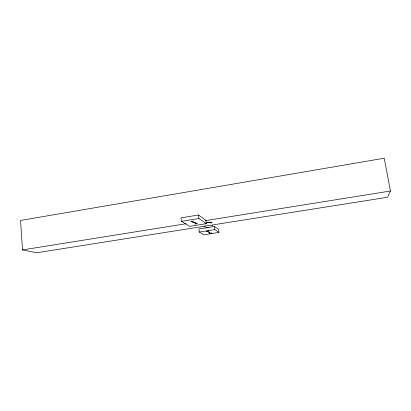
<?xml version="1.0" encoding="UTF-8"?>
<svg xmlns="http://www.w3.org/2000/svg" width="411" height="411" viewBox="0 0 411 411"><rect width="100%" height="100%" fill="white"/><g stroke="black" fill="none" stroke-linecap="round" stroke-linejoin="round"><path stroke-width="0.62" d="M205.176 226.117L36.702 252.77L22.513 249.914L20.55 220.45L384.203 158.23L390.45 191.007L387.578 197.254L212.143 225.012M208.644 232.307L209.887 232.148L208.67 232.338M198.503 214.999L180.999 217.84L181.421 221.375L189.697 226.312L206.322 223.666L205.89 220.306L198.503 214.999L198.95 218.549L206.322 223.666M181.421 221.375L198.95 218.549M22.513 249.914L185.9 223.759M205.531 220.615L390.45 191.007M214.444 226.446L198.893 228.896L199.284 232.025L203.902 234.779L218.96 232.441L218.56 229.4L214.444 226.446L214.85 229.59L218.96 232.441M199.284 232.025L214.85 229.59M206.163 222.849A2.985 0.503 -7.3 0 1 209.964 222.377A2.985 0.503 -7.3 0 1 210.658 222.932M204.919 226.774A3.93 0.642 -7.3 0 1 208.398 225.434A3.93 0.642 -7.3 0 1 212.091 225.865M206.265 222.634A3.925 0.663 -7.3 0 1 211.105 222.202A3.925 0.663 -7.3 0 1 211.079 223.05M205.33 223.81A3.925 0.663 -7.3 0 1 205.063 223.795M205.166 228.311A2.168 0.349 -7.2 0 1 205.279 228.223M206.414 227.889A2.168 0.349 -7.2 0 1 208.207 227.668M190.956 221.411L193.442 221.123L190.966 221.395M192.785 222.7L195.579 222.377L192.79 222.685M194.901 223.918L197.316 223.641L194.912 223.903M206.584 231.347L208.798 231.09L206.61 231.321M209.728 233.345L211.886 233.094L209.728 233.345"/></g></svg>
